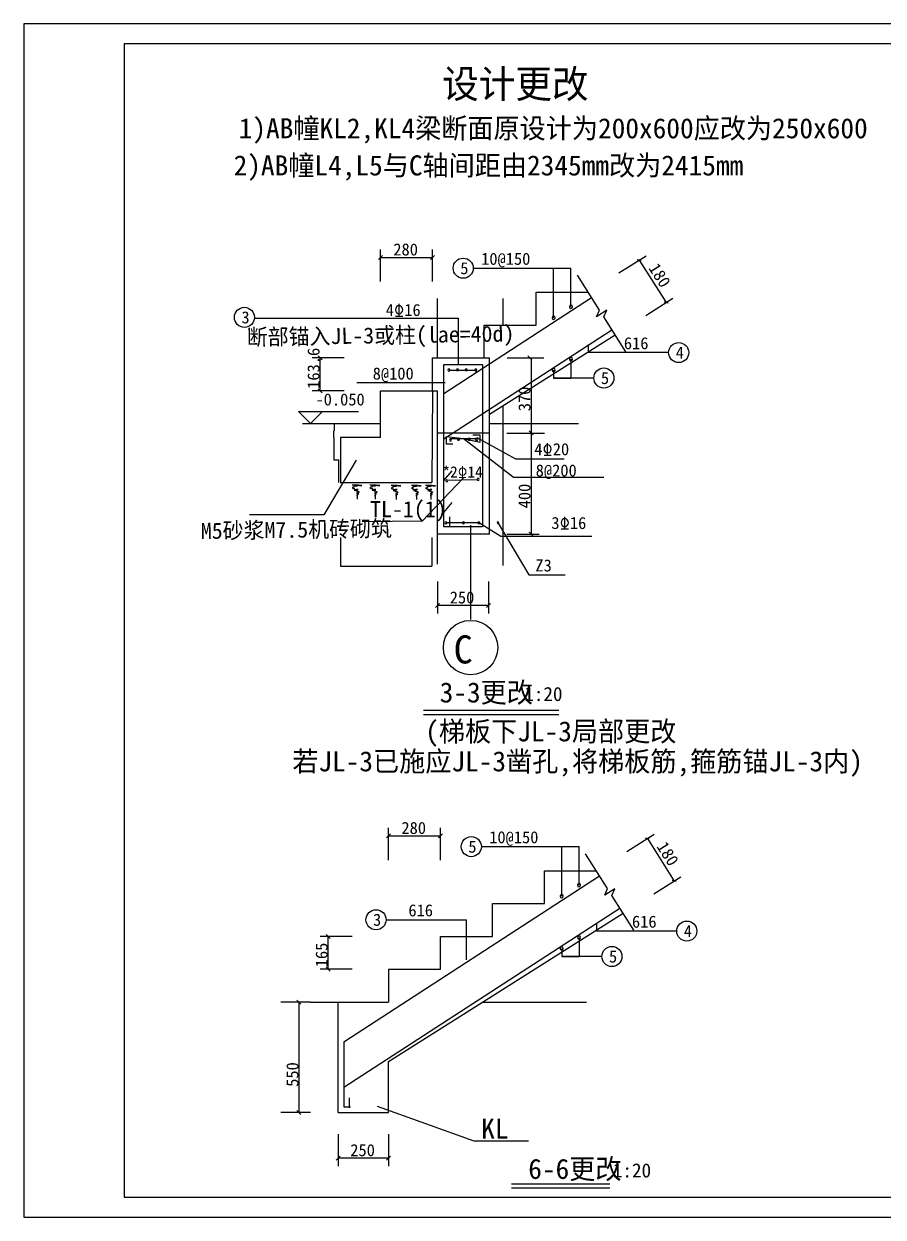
# Model space of a CAD drawing. Header units: metres. Extents: x -145924 to -103939, y 35209 to 64909.
# Drawn here: x -145924 to -124540, y 35209 to 64909 of the extents above; entities that cross this region are included whole.
import ezdxf

# ---------------------------------------------------------------- set-up
doc = ezdxf.new("R2010")
doc.units = ezdxf.units.M
for name, color, linetype in [('1', 3, 'Continuous'), ('2', 2, 'Continuous'), ('4', 1, 'Continuous'), ('BLIPMODE', 7, 'Continuous'), ('CCX', 151, 'Continuous'), ('PUB_DIM', 3, 'Continuous'), ('STEELBAR', 1, 'Continuous'), ('SYMBOL', 7, 'Continuous')]:
    doc.layers.add(name, color=color, linetype=linetype)
doc.dimstyles.get("Standard").update_dxf_attribs({"dimtxt": 2.5, "dimasz": 2.5, "dimexe": 1.25, "dimexo": 0.625, "dimtad": 1, "dimcen": 2.5, "dimazin": 3, "dimtfac": 1, "dimtmove": 0, "dimatfit": 3})

# ---------------------------------------------------------------- blocks, each defined once
blk = doc.blocks.new('*D1')
for p, q in [((-138048.2, 52128.5), (-138048.2, 51409.38)), ((-135769.01, 52128.5), (-135769.01, 51409.38)), ((-138047.95, 51409.38), (-136910.105, 51409.38)), ((-136907.105, 51409.38), (-135769.26, 51409.38))]:
    blk.add_line(p, q)
at = {"layer": 'Defpoints'}
for p in [(-138048.2, 52128.5), (-135769.01, 52128.5), (-138048.2, 51409.38)]:
    blk.add_point(p, dxfattribs=at)
at = {"layer": '2', "insert": (-136908.605, 51409.38), "char_height": 1, "attachment_point": 5}
blk.add_mtext('480', dxfattribs=at)
blk = doc.blocks.new('*D2')
for p, q in [((-138201.35, 54949.65), (-138201.35, 54783)), ((-138207.64, 54783), (-138211.18, 54783)), ((-138210.93, 54616.35), (-138210.93, 54783)), ((-138201.1, 54783), (-138204.64, 54783))]:
    blk.add_line(p, q)
at = {"layer": 'Defpoints'}
for p in [(-138201.35, 54949.65), (-138201.35, 54783), (-138210.93, 54616.35)]:
    blk.add_point(p, dxfattribs=at)
at = {"layer": '2', "insert": (-138206.14, 54783), "char_height": 1, "attachment_point": 5}
blk.add_mtext('120', dxfattribs=at)
blk = doc.blocks.new('*D3')
for p, q in [((-138210.93, 54616.35), (-138210.93, 54054.33)), ((-138210.68, 54054.33), (-138150.855, 54054.33)), ((-138147.855, 54054.33), (-138088.03, 54054.33)), ((-138087.78, 53492.32), (-138087.78, 54054.33))]:
    blk.add_line(p, q)
at = {"layer": 'Defpoints'}
for p in [(-138210.93, 54616.35), (-138210.93, 54054.33), (-138087.78, 53492.32)]:
    blk.add_point(p, dxfattribs=at)
at = {"layer": '2', "insert": (-138149.355, 54054.33), "char_height": 1, "attachment_point": 5}
blk.add_mtext('240', dxfattribs=at)

msp = doc.modelspace()

# ---------------------------------------------------------------- linework, layer by layer
for p, q in [((-137652.55, 54052.24), (-138456.84, 52691.81)), ((-135446.62, 53553.85), (-134640.89, 53572.01)), ((-138456.84, 52691.81), (-140312.91, 52691.81))]:
    msp.add_line(p, q)
for points in [[(-145923.91, 35208.77), (-104023.91, 35208.77), (-104023.91, 64908.77), (-145923.91, 64908.77)], [(-143423.91, 35708.77), (-104523.91, 35708.77), (-104523.91, 64408.77), (-143423.91, 64408.77)]]:
    msp.add_lwpolyline(points, close=True)
at = {"layer": '1'}
for p, q in [((-137051.95, 58494), (-137051.95, 59294)), ((-135758.35, 58494), (-135758.35, 59294)), ((-131116.56, 58708.11), (-130440.11, 59135.22)), ((-137051.95, 59094), (-135758.35, 59094)), ((-134739.95, 58827.6), (-132739.95, 58827.6)), ((-132739.95, 57594.37), (-132739.95, 58827.6)), ((-132739.95, 58827.6), (-132308.75, 58827.6)), ((-132308.75, 57866.64), (-132308.75, 58827.6)), ((-130609.22, 59028.44), (-129941.86, 57971.5)), ((-130449.19, 57651.17), (-129772.75, 58078.28)), ((-140187.04, 57583.21), (-135111.55, 57583.21)), ((-135111.55, 56433.89), (-135111.55, 57583.21)), ((-131877.54, 56926.67), (-131877.54, 56726.67)), ((-137951.95, 56594), (-138751.95, 56594)), ((-138551.95, 55777.2), (-138551.95, 56594)), ((-133301.95, 56594), (-133301.95, 52210.39)), ((-132308.75, 56565.71), (-132308.75, 56093.44)), ((-129877.54, 56726.67), (-131877.54, 56726.67)), ((-132739.95, 56293.44), (-132739.95, 56093.44)), ((-135438.2, 55972.32), (-137641.39, 55972.32)), ((-132739.95, 56093.44), (-132308.75, 56093.44)), ((-131739.95, 56093.44), (-132739.95, 56093.44)), ((-137951.95, 55777.2), (-138751.95, 55777.2)), ((-133901.95, 54960.4), (-133101.95, 54960.4)), ((-133908.44, 54723.67), (-132968.46, 54723.67)), ((-133742.12, 53618.37), (-134990.33, 54589.52)), ((-134648.81, 54610.07), (-133690.72, 54083.5)), ((-133690.72, 54083.5), (-132477.62, 54083.5)), ((-136008.61, 52534.94), (-134982.04, 53610.45)), ((-131492.05, 53618.37), (-133742.12, 53618.37)), ((-136008.61, 52534.94), (-137503.19, 52518.52)), ((-134583.25, 52487.27), (-134054.05, 52156.65)), ((-134142.09, 52520.31), (-133353.52, 51191.26)), ((-134054.05, 52156.65), (-131793.08, 52156.65)), ((-133901.95, 52210.39), (-133101.95, 52210.39)), ((-133353.52, 51191.26), (-132456.1, 51191.26)), ((-135626.75, 51032.2), (-135626.75, 50232.2)), ((-134361.34, 51032.2), (-134361.34, 50232.2)), ((-134376.75, 50432.2), (-135626.75, 50432.2)), ((-135977.54, 47722.93), (-132609.13, 47722.93)), ((-136850.97, 44096.35), (-136850.97, 44896.35)), ((-135557.37, 44096.35), (-135557.37, 44896.35)), ((-136850.97, 44696.35), (-135557.37, 44696.35)), ((-130915.58, 44310.46), (-130239.13, 44737.57)), ((-130408.24, 44630.79), (-129740.88, 43573.85)), ((-134538.97, 44429.95), (-132538.97, 44429.95)), ((-132538.97, 44429.95), (-132107.77, 44429.95)), ((-132538.97, 43196.72), (-132538.97, 44429.95)), ((-132107.77, 43468.98), (-132107.77, 44429.95)), ((-130248.21, 43253.52), (-129571.77, 43680.63)), ((-136910.57, 42610.55), (-134910.57, 42610.55)), ((-134910.57, 41610.55), (-134910.57, 42610.55)), ((-131676.56, 42529.02), (-131676.56, 42329.02)), ((-137750.97, 42196.35), (-138550.97, 42196.35)), ((-138350.97, 41379.55), (-138350.97, 42196.35)), ((-129676.56, 42329.02), (-131676.56, 42329.02)), ((-132538.97, 41895.79), (-132538.97, 41695.79)), ((-132107.77, 42168.06), (-132107.77, 41695.79)), ((-132538.97, 41695.79), (-132107.77, 41695.79)), ((-131538.97, 41695.79), (-132538.97, 41695.79)), ((-137750.97, 41379.55), (-138550.97, 41379.55)), ((-138791.37, 40562.75), (-139527.22, 40562.75)), ((-139077.67, 40562.75), (-139077.67, 37812.88)), ((-133700.97, 40562.75), (-132900.97, 40562.75)), ((-138786.63, 37812.88), (-139527.22, 37812.88)), ((-137131.18, 37974.33), (-134722.58, 37104.62)), ((-138100.97, 37275.75), (-138100.97, 36475.75)), ((-136850.97, 37275.75), (-136850.97, 36475.75)), ((-134722.58, 37104.62), (-133368.8, 37104.62)), ((-136850.97, 36675.75), (-138100.97, 36675.75)), ((-133791.04, 35935.21), (-131341.03, 35935.21))]:
    msp.add_line(p, q, dxfattribs=at)
for points in [[(-137101.95, 59044), (-137001.95, 59144)], [(-135808.35, 59044), (-135708.35, 59144)], [(-130560.45, 59017.43), (-130657.99, 59039.46)], [(-130943.24, 56747.88), (-131490.48, 57614.57), (-131417.03, 57779.21), (-131670.7, 57619.05), (-131597.26, 57783.68), (-132144.5, 58650.38)], [(-129893.08, 57960.48), (-129990.63, 57982.52)], [(-138601.95, 56644), (-138501.95, 56544)], [(-133382.77, 56649.7), (-133282.77, 56549.7)], [(-138601.95, 55827.2), (-138501.95, 55727.2)], [(-138992.35, 54960.4), (-137051.95, 54960.4)], [(-134335.3, 54960.4), (-132123.47, 54960.4)], [(-133351.95, 54779.38), (-133251.95, 54679.38)], [(-133351.95, 52260.39), (-133251.95, 52160.39)], [(-135676.75, 50382.2), (-135576.75, 50482.2)], [(-134411.34, 50382.2), (-134311.34, 50482.2)], [(-135977.54, 47827.93), (-132609.13, 47827.93)], [(-136900.97, 44646.35), (-136800.97, 44746.35)], [(-135607.37, 44646.35), (-135507.37, 44746.35)], [(-130359.47, 44619.77), (-130457.01, 44641.81)], [(-130742.26, 42350.23), (-131289.5, 43216.92), (-131216.05, 43381.56), (-131469.72, 43221.39), (-131396.28, 43386.03), (-131943.52, 44252.72)], [(-129692.1, 43562.83), (-129789.65, 43584.87)], [(-138400.97, 42246.35), (-138300.97, 42146.35)], [(-138400.97, 41429.55), (-138300.97, 41329.55)], [(-139127.67, 40612.75), (-139027.67, 40512.75)], [(-138791.37, 40562.75), (-136850.97, 40562.75)], [(-134509.68, 40562.75), (-131922.49, 40562.75)], [(-139127.67, 37862.75), (-139027.67, 37762.75)], [(-138150.97, 36625.75), (-138050.97, 36725.75)], [(-136900.97, 36625.75), (-136800.97, 36725.75)], [(-133791.04, 36040.21), (-131341.03, 36040.21)]]:
    msp.add_lwpolyline(points, dxfattribs=at)
msp.add_lwpolyline([(-134146.37, 52493.61, 1), (-134106.12, 52493.61, 1)], format="xyb", close=True, dxfattribs=at)
for centre in [(-134989.95, 58827.6), (-140436.16, 57604.12), (-129627.55, 56726.67), (-131489.95, 56093.44), (-134788.97, 44429.95), (-137160.57, 42610.55), (-129426.57, 42329.02), (-131288.97, 41695.79)]:
    msp.add_circle(centre, 250, dxfattribs=at)
at = {"layer": '2'}
for p, q in [((-133171.15, 57410.8), (-133171.15, 58227.6)), ((-133171.15, 58227.6), (-131877.54, 58227.6)), ((-134464.75, 57410.8), (-133171.15, 57410.8)), ((-134464.75, 56594), (-134464.75, 57410.8)), ((-134335.3, 55197.41), (-131210.19, 57170.66)), ((-135758.35, 55777.2), (-135758.35, 56594)), ((-135758.35, 56594), (-134335.3, 56594)), ((-134335.3, 52210.39), (-134335.3, 56594)), ((-137051.95, 55777.2), (-135626.75, 55777.2)), ((-137051.95, 54616.35), (-137051.95, 55777.2)), ((-135754.02, 55777.2), (-135769.01, 53492.32)), ((-135626.75, 52210.39), (-135626.75, 55777.2)), ((-134710.66, 54960.4), (-134710.66, 54960.4)), ((-134335.3, 54723.67), (-135626.75, 54723.67)), ((-138048.2, 54616.35), (-138048.2, 53477.33)), ((-137051.95, 54616.35), (-138048.2, 54616.35)), ((-138048.2, 53492.32), (-135769.01, 53492.32)), ((-137756.87, 53435.77), (-137606.61, 53435.77)), ((-137756.87, 53360.68), (-137738.09, 53360.68)), ((-137738.09, 53360.68), (-137756.87, 53360.68)), ((-137738.09, 53379.45), (-137738.09, 53360.68)), ((-137719.3, 53379.45), (-137738.09, 53379.45)), ((-137738.09, 53360.68), (-137738.09, 53341.9)), ((-137738.09, 53341.9), (-137700.52, 53341.9)), ((-137700.52, 53398.22), (-137719.3, 53379.45)), ((-137625.39, 53398.22), (-137700.52, 53398.22)), ((-137700.52, 53341.9), (-137681.74, 53323.13)), ((-137700.52, 53304.36), (-137662.96, 53304.36)), ((-137662.96, 53304.36), (-137700.52, 53304.36)), ((-137681.74, 53323.13), (-137606.61, 53323.13)), ((-137644.17, 53323.13), (-137662.96, 53304.36)), ((-137662.96, 53304.36), (-137662.96, 53285.59)), ((-137662.96, 53285.59), (-137625.39, 53285.59)), ((-137606.61, 53323.13), (-137644.17, 53323.13)), ((-137644.17, 53229.27), (-137606.61, 53229.27)), ((-137625.39, 53229.27), (-137644.17, 53229.27)), ((-137644.17, 53172.95), (-137625.39, 53172.95)), ((-137625.39, 53172.95), (-137644.17, 53172.95)), ((-137625.39, 53417), (-137625.39, 53398.22)), ((-137512.69, 53417), (-137625.39, 53417)), ((-137625.39, 53285.59), (-137606.61, 53266.81)), ((-137606.61, 53248.04), (-137625.39, 53229.27)), ((-137625.39, 53191.72), (-137625.39, 53172.95)), ((-137606.61, 53191.72), (-137625.39, 53191.72)), ((-137625.39, 53172.95), (-137625.39, 53079.08)), ((-137606.61, 53435.77), (-137569.04, 53417)), ((-137606.61, 53266.81), (-137587.82, 53266.81)), ((-137587.82, 53248.04), (-137606.61, 53248.04)), ((-137606.61, 53229.27), (-137606.61, 53191.72)), ((-137587.82, 53266.81), (-137587.82, 53248.04)), ((-137569.04, 53417), (-137512.69, 53417)), ((-137312.61, 53435.77), (-137162.35, 53435.77)), ((-137293.83, 53360.68), (-137312.61, 53360.68)), ((-137312.61, 53360.68), (-137293.83, 53360.68)), ((-137275.05, 53379.45), (-137293.83, 53379.45)), ((-137293.83, 53379.45), (-137293.83, 53360.68)), ((-137293.83, 53360.68), (-137293.83, 53341.9)), ((-137293.83, 53341.9), (-137256.27, 53341.9)), ((-137256.27, 53398.22), (-137275.05, 53379.45)), ((-137181.14, 53398.22), (-137256.27, 53398.22)), ((-137256.27, 53341.9), (-137237.48, 53323.13)), ((-137218.7, 53304.36), (-137256.27, 53304.36)), ((-137256.27, 53304.36), (-137218.7, 53304.36)), ((-137237.48, 53323.13), (-137162.35, 53323.13)), ((-137199.92, 53323.13), (-137218.7, 53304.36)), ((-137218.7, 53304.36), (-137218.7, 53285.59)), ((-137218.7, 53285.59), (-137181.14, 53285.59)), ((-137162.35, 53323.13), (-137199.92, 53323.13)), ((-137181.14, 53229.27), (-137199.92, 53229.27)), ((-137199.92, 53229.27), (-137162.35, 53229.27)), ((-137181.14, 53172.95), (-137199.92, 53172.95)), ((-137199.92, 53172.95), (-137181.14, 53172.95)), ((-137068.44, 53417), (-137181.14, 53417)), ((-137181.14, 53417), (-137181.14, 53398.22)), ((-137181.14, 53285.59), (-137162.35, 53266.81)), ((-137162.35, 53248.04), (-137181.14, 53229.27)), ((-137162.35, 53191.72), (-137181.14, 53191.72)), ((-137181.14, 53191.72), (-137181.14, 53172.95)), ((-137181.14, 53172.95), (-137181.14, 53079.08)), ((-137162.35, 53435.77), (-137124.79, 53417)), ((-137162.35, 53266.81), (-137143.57, 53266.81)), ((-137143.57, 53248.04), (-137162.35, 53248.04)), ((-137162.35, 53229.27), (-137162.35, 53191.72)), ((-137143.57, 53266.81), (-137143.57, 53248.04)), ((-137124.79, 53417), (-137068.44, 53417)), ((-136786.34, 53428.94), (-136636.08, 53428.94)), ((-136767.56, 53353.85), (-136786.34, 53353.85)), ((-136786.34, 53353.85), (-136767.56, 53353.85)), ((-136748.78, 53372.62), (-136767.56, 53372.62)), ((-136767.56, 53372.62), (-136767.56, 53353.85)), ((-136767.56, 53353.85), (-136767.56, 53335.07)), ((-136767.56, 53335.07), (-136729.99, 53335.07)), ((-136729.99, 53391.39), (-136748.78, 53372.62)), ((-136654.86, 53391.39), (-136729.99, 53391.39)), ((-136729.99, 53335.07), (-136711.21, 53316.3)), ((-136692.43, 53297.53), (-136729.99, 53297.53)), ((-136729.99, 53297.53), (-136692.43, 53297.53)), ((-136711.21, 53316.3), (-136636.08, 53316.3)), ((-136673.65, 53316.3), (-136692.43, 53297.53)), ((-136692.43, 53297.53), (-136692.43, 53278.75)), ((-136692.43, 53278.75), (-136654.86, 53278.75)), ((-136636.08, 53316.3), (-136673.65, 53316.3)), ((-136654.86, 53222.44), (-136673.65, 53222.44)), ((-136673.65, 53222.44), (-136636.08, 53222.44)), ((-136654.86, 53166.12), (-136673.65, 53166.12)), ((-136673.65, 53166.12), (-136654.86, 53166.12)), ((-136542.17, 53410.17), (-136654.86, 53410.17)), ((-136654.86, 53410.17), (-136654.86, 53391.39)), ((-136654.86, 53278.75), (-136636.08, 53259.98)), ((-136636.08, 53241.21), (-136654.86, 53222.44)), ((-136636.08, 53184.89), (-136654.86, 53184.89)), ((-136654.86, 53184.89), (-136654.86, 53166.12)), ((-136654.86, 53166.12), (-136654.86, 53072.25)), ((-136636.08, 53428.94), (-136598.52, 53410.17)), ((-136636.08, 53259.98), (-136617.3, 53259.98)), ((-136617.3, 53241.21), (-136636.08, 53241.21)), ((-136636.08, 53222.44), (-136636.08, 53184.89)), ((-136617.3, 53259.98), (-136617.3, 53241.21)), ((-136598.52, 53410.17), (-136542.17, 53410.17)), ((-136280.58, 53428.94), (-136130.32, 53428.94)), ((-136261.79, 53353.85), (-136280.58, 53353.85)), ((-136280.58, 53353.85), (-136261.79, 53353.85)), ((-136243.01, 53372.62), (-136261.79, 53372.62)), ((-136261.79, 53372.62), (-136261.79, 53353.85)), ((-136261.79, 53353.85), (-136261.79, 53335.07)), ((-136261.79, 53335.07), (-136224.23, 53335.07)), ((-136224.23, 53391.39), (-136243.01, 53372.62)), ((-136149.1, 53391.39), (-136224.23, 53391.39)), ((-136224.23, 53335.07), (-136205.45, 53316.3)), ((-136186.66, 53297.53), (-136224.23, 53297.53)), ((-136224.23, 53297.53), (-136186.66, 53297.53)), ((-136205.45, 53316.3), (-136130.32, 53316.3)), ((-136167.88, 53316.3), (-136186.66, 53297.53)), ((-136186.66, 53297.53), (-136186.66, 53278.75)), ((-136186.66, 53278.75), (-136149.1, 53278.75)), ((-136130.32, 53316.3), (-136167.88, 53316.3)), ((-136149.1, 53222.44), (-136167.88, 53222.44)), ((-136167.88, 53222.44), (-136130.32, 53222.44)), ((-136149.1, 53166.12), (-136167.88, 53166.12)), ((-136167.88, 53166.12), (-136149.1, 53166.12)), ((-136036.4, 53410.17), (-136149.1, 53410.17)), ((-136149.1, 53410.17), (-136149.1, 53391.39)), ((-136149.1, 53278.75), (-136130.32, 53259.98)), ((-136130.32, 53241.21), (-136149.1, 53222.44)), ((-136130.32, 53184.89), (-136149.1, 53184.89)), ((-136149.1, 53184.89), (-136149.1, 53166.12)), ((-136149.1, 53166.12), (-136149.1, 53072.25)), ((-136130.32, 53428.94), (-136092.75, 53410.17)), ((-136130.32, 53259.98), (-136111.53, 53259.98)), ((-136111.53, 53241.21), (-136130.32, 53241.21)), ((-136130.32, 53222.44), (-136130.32, 53184.89)), ((-136111.53, 53259.98), (-136111.53, 53241.21)), ((-136092.75, 53410.17), (-136036.4, 53410.17)), ((-135924.83, 53428.94), (-135774.57, 53428.94)), ((-135906.05, 53353.85), (-135924.83, 53353.85)), ((-135924.83, 53353.85), (-135906.05, 53353.85)), ((-135887.26, 53372.62), (-135906.05, 53372.62)), ((-135906.05, 53372.62), (-135906.05, 53353.85)), ((-135906.05, 53353.85), (-135906.05, 53335.07)), ((-135906.05, 53335.07), (-135868.48, 53335.07)), ((-135868.48, 53391.39), (-135887.26, 53372.62)), ((-135793.35, 53391.39), (-135868.48, 53391.39)), ((-135868.48, 53335.07), (-135849.7, 53316.3)), ((-135830.92, 53297.53), (-135868.48, 53297.53)), ((-135868.48, 53297.53), (-135830.92, 53297.53)), ((-135849.7, 53316.3), (-135774.57, 53316.3)), ((-135812.13, 53316.3), (-135830.92, 53297.53)), ((-135830.92, 53297.53), (-135830.92, 53278.75)), ((-135830.92, 53278.75), (-135793.35, 53278.75)), ((-135774.57, 53316.3), (-135812.13, 53316.3)), ((-135793.35, 53222.44), (-135812.13, 53222.44)), ((-135812.13, 53222.44), (-135774.57, 53222.44)), ((-135793.35, 53166.12), (-135812.13, 53166.12)), ((-135812.13, 53166.12), (-135793.35, 53166.12)), ((-135680.65, 53410.17), (-135793.35, 53410.17)), ((-135793.35, 53410.17), (-135793.35, 53391.39)), ((-135793.35, 53278.75), (-135774.57, 53259.98)), ((-135774.57, 53241.21), (-135793.35, 53222.44)), ((-135774.57, 53184.89), (-135793.35, 53184.89)), ((-135793.35, 53184.89), (-135793.35, 53166.12)), ((-135793.35, 53166.12), (-135793.35, 53072.25)), ((-135774.57, 53428.94), (-135737, 53410.17)), ((-135774.57, 53259.98), (-135755.79, 53259.98)), ((-135755.79, 53241.21), (-135774.57, 53241.21)), ((-135774.57, 53222.44), (-135774.57, 53184.89)), ((-135755.79, 53259.98), (-135755.79, 53241.21)), ((-135737, 53410.17), (-135680.65, 53410.17)), ((-134335.3, 52210.39), (-135626.75, 52210.39)), ((-132970.17, 43013.15), (-132970.17, 43829.95)), ((-132970.17, 43829.95), (-131676.56, 43829.95)), ((-134509.68, 40562.75), (-131009.21, 42773.01)), ((-134263.77, 43013.15), (-132970.17, 43013.15)), ((-134263.77, 42196.35), (-134263.77, 43013.15)), ((-135557.37, 42196.35), (-134263.77, 42196.35)), ((-135557.37, 41379.55), (-135557.37, 42196.35)), ((-136850.97, 41379.55), (-136850.97, 40562.75)), ((-136850.97, 41379.55), (-135557.37, 41379.55)), ((-138100.97, 37812.75), (-138100.97, 40562.75)), ((-136850.97, 39084.42), (-134509.68, 40562.75)), ((-134509.68, 40562.75), (-134509.68, 40562.75)), ((-136850.97, 37812.75), (-136850.97, 39084.42)), ((-136850.97, 38385.45), (-136850.97, 39084.42)), ((-138100.97, 37812.75), (-136850.97, 37812.75))]:
    msp.add_line(p, q, dxfattribs=at)
msp.add_lwpolyline([(-135248.45, 54444.18), (-135404.61, 54444.18), (-135404.61, 54634.96), (-134988.17, 54589.52), (-134571.73, 54496.21), (-134571.73, 54669.64), (-134753.92, 54669.64)], dxfattribs=at)
at = {"layer": '4'}
for p, q in [((-135319.62, 56292.63), (-134648.81, 56292.63)), ((-135319.62, 54589.52), (-134648.81, 54589.52)), ((-134574.27, 52487.27), (-135394.15, 52487.27))]:
    msp.add_line(p, q, dxfattribs=at)
for points in [[(-135476.75, 55709.34), (-131797.47, 58100.77)], [(-135476.75, 54583.42), (-131290.26, 57297.49)], [(-135476.75, 52387.78), (-135476.75, 56433.89)], [(-135476.75, 56433.89), (-134506.23, 56433.89), (-134506.23, 52394.17), (-135476.75, 52387.78)], [(-135476.75, 53545.38), (-135263.73, 53787.15)], [(-135476.75, 52750.95), (-135263.73, 52992.72)], [(-135326.75, 52387.78), (-135326.75, 52637.78)], [(-137958.55, 39567.95), (-131596.49, 43703.12)], [(-137958.55, 38446.54), (-131089.28, 42899.84)], [(-137958.55, 39567.95), (-137958.55, 37954.66)], [(-137818.65, 37928.68), (-137818.65, 38178.68)], [(-137958.55, 37954.66), (-137796.14, 37954.66)]]:
    msp.add_lwpolyline(points, dxfattribs=at)
for points in [[(-132699.95, 57594.37, 1), (-132779.95, 57594.37, 1), (-132699.95, 57594.37, 1)], [(-132268.75, 57866.64, 1), (-132348.75, 57866.64, 1), (-132268.75, 57866.64, 1)], [(-132268.75, 56565.71, 1), (-132348.75, 56565.71, 1), (-132268.75, 56565.71, 1)], [(-132699.95, 56293.44, 1), (-132779.95, 56293.44, 1), (-132699.95, 56293.44, 1)], [(-132067.77, 43468.98, 1), (-132147.77, 43468.98, 1), (-132067.77, 43468.98, 1)], [(-132498.97, 43196.72, 1), (-132578.97, 43196.72, 1), (-132498.97, 43196.72, 1)], [(-132067.77, 42168.06, 1), (-132147.77, 42168.06, 1), (-132067.77, 42168.06, 1)], [(-132498.97, 41895.79, 1), (-132578.97, 41895.79, 1), (-132498.97, 41895.79, 1)]]:
    msp.add_lwpolyline(points, format="xyb", dxfattribs=at)
for points in [[(-135369.87, 56292.63, 1), (-135319.62, 56292.63, 1)], [(-135160.48, 56299.8, 1), (-135110.23, 56299.8, 1)], [(-134942.81, 56299.8, 1), (-134892.56, 56299.8, 1)], [(-134699.06, 56292.63, 1), (-134648.81, 56292.63, 1)], [(-135332.6, 54550.15, 1), (-135282.35, 54550.15, 1)], [(-135134.03, 54568.77, 1), (-135083.78, 54568.77, 1)], [(-134869.43, 54568.77, 1), (-134819.18, 54568.77, 1)], [(-134680.43, 54568.77, 1), (-134630.18, 54568.77, 1)], [(-135444.4, 52487.27, 1), (-135394.15, 52487.27, 1)], [(-135012, 52490.58, 1), (-134961.75, 52490.58, 1)], [(-134624.52, 52487.27, 1), (-134574.27, 52487.27, 1)]]:
    msp.add_lwpolyline(points, format="xyb", close=True, dxfattribs=at)
at = {"layer": 'BLIPMODE'}
for p, q in [((-133893.03, 56594), (-132983.87, 56594)), ((-134806.68, 52429.64), (-134806.68, 50086.35))]:
    msp.add_line(p, q, dxfattribs=at)
msp.add_circle((-134806.68, 49385.79), 676.75, dxfattribs=at)
at = {"layer": 'CCX'}
for p, q in [((-135626.75, 56594), (-135626.75, 58070.77)), ((-133999.75, 57410.8), (-133999.75, 58070.77)), ((-133999.75, 51429.46), (-133999.75, 55409.28)), ((-135626.75, 51464.42), (-135626.75, 52210.39))]:
    msp.add_line(p, q, dxfattribs=at)
at = {"layer": 'PUB_DIM'}
for p, q in [((-138788.01, 54960.4), (-139088.01, 55260.4)), ((-139088.01, 55260.4), (-138488.01, 55260.4)), ((-138488.01, 55260.4), (-138788.01, 54960.4)), ((-138788.01, 55260.4), (-137599.75, 55260.4))]:
    msp.add_line(p, q, dxfattribs=at)
at = {"layer": 'STEELBAR'}
for points in [[(-135424.2, 53534.19, 1), (-135374.2, 53534.19, 1)], [(-134640.89, 53572.01, 1), (-134590.89, 53572.01, 1)]]:
    msp.add_lwpolyline(points, format="xyb", close=True, dxfattribs=at)

# ---------------------------------------------------------------- texts
for s, height, p in [('设计更改', 700, (-135512.73, 63064)), ('1)AB幢KL2,KL4梁断面原设计为200x600应改为250x600', 500, (-140577.39, 62060.53)), ('2)AB幢L4,L5与C轴间距由2345mm改为2415mm', 500, (-140703.87, 61135.86))]:
    msp.add_text(s, height=height).set_placement(p)
msp.add_text('M5砂浆M7.5机砖砌筑', height=400, rotation=0.8).set_placement((-141518.04, 52087.63))
at = {"layer": '1'}
for s, height, p in [('280', 300, (-136729.15, 59144)), ('10@150', 300, (-134543.95, 58911.6)), ('5', 300, (-135063.45, 58677.6)), ('4%%13116', 300, (-136918.59, 57637.6)), ('3', 300, (-140509.66, 57454.12)), ('616', 300, (-130992.03, 56810.68)), ('4', 300, (-129701.05, 56576.67)), ('8@100', 300, (-137242.2, 56056.32)), ('5', 300, (-131563.45, 55943.44)), ('4%%13120', 300, (-133222.42, 54172.69)), ('8@200', 300, (-133185.5, 53643.23)), ('TL-1(1)', 400, (-137308.79, 52630.15)), ('3%%13116', 300, (-132796.56, 52336.34)), ('Z3', 300, (-133194.29, 51279.5)), ('250', 300, (-135325.75, 50482.2)), ('C', 700, (-135229.49, 48989.28)), ('3-3更改', 500, (-135576.23, 48018.43)), (' 1:20', 350, (-133708.98, 48054.73)), ('(梯板下JL-3局部更改', 500, (-135936.15, 47050.65)), ('若JL-3已施应JL-3凿孔,将梯板筋,箍筋锚JL-3内)', 500, (-139245.13, 46303.84)), ('280', 300, (-136528.17, 44746.35)), ('5', 300, (-134862.47, 44279.95)), ('10@150', 300, (-134342.97, 44513.95)), ('616', 300, (-136354.57, 42694.55)), ('3', 300, (-137234.07, 42460.55)), ('616', 300, (-130791.05, 42413.02)), ('4', 300, (-129500.07, 42179.02)), ('5', 300, (-131362.46, 41545.79)), ('KL', 500, (-134543.36, 37162.17)), ('250', 300, (-137799.97, 36725.75)), ('6-6更改', 500, (-133371.67, 36160.1)), (' 1:20', 350, (-131504.42, 36196.4))]:
    msp.add_text(s, height=height, dxfattribs=at).set_placement(p)
for s, height, rotation, p in [('180', 300, 302.27, (-130389.46, 58831.07)), ('断部锚入JL-3或柱(lae=40d)', 400, 0.8, (-140372.2, 56910.07)), ('163.6', 300, 90, (-138565.95, 55825.6)), ('370', 300, 90, (-133315.95, 55268.46)), ('400', 300, 90, (-133315.95, 52850.4)), ('180', 300, 302.27, (-130188.48, 44433.42)), ('165', 300, 90, (-138364.97, 41427.95)), ('550', 300, 90, (-139091.66, 38452.75))]:
    msp.add_text(s, height=height, rotation=rotation, dxfattribs=at).set_placement(p)
at = {"layer": 'PUB_DIM'}
msp.add_text('-0.050', height=300, dxfattribs=at).set_placement((-138666.38, 55410.4))
at = {"layer": 'SYMBOL'}
msp.add_text('*2%%13114', height=280, dxfattribs=at).set_placement((-135506.76, 53616.54))

# ---------------------------------------------------------------- dimensions: what is measured, and where the dimension line sits
at = {"layer": '2'}
for base, p1, p2, text, picture, middle in [((-138201.35, 54783), (-138201.35, 54949.65), (-138210.93, 54616.35), '120', '*D2', (-138206.14, 54783)), ((-138210.93, 54054.33), (-138210.93, 54616.35), (-138087.78, 53492.32), '240', '*D3', (-138149.355, 54054.33)), ((-138048.2, 51409.38), (-138048.2, 52128.5), (-135769.01, 52128.5), '480', '*D1', (-136908.605, 51409.38))]:
    dim = msp.add_linear_dim(base=base, p1=p1, p2=p2, text=text, dimstyle='Standard', dxfattribs=at)
    dim.commit()
    dim.dimension.update_dxf_attribs({"geometry": picture, "text_midpoint": middle})

doc.saveas('drawing.dxf')
